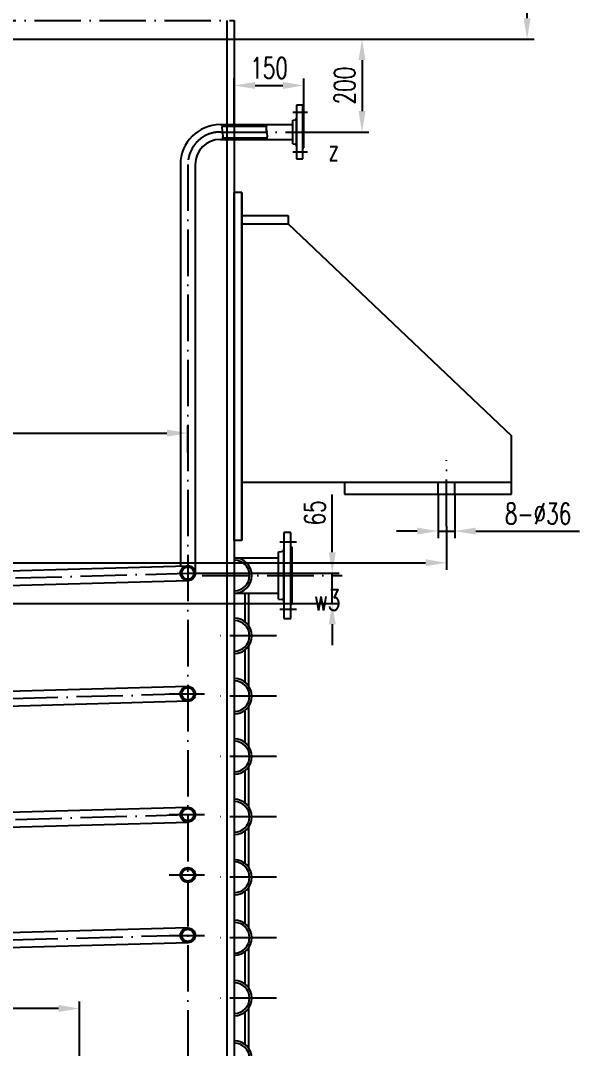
# Model space of a CAD drawing. Header units: millimetres. Extents: x 77471 to 131840, y -11230 to 75240.
# Drawn here: x 81773 to 82977, y 5 to 2218 of the extents above; entities that cross this region are included whole.
import ezdxf
from ezdxf.enums import TextEntityAlignment as Align

# ---------------------------------------------------------------- set-up
doc = ezdxf.new("R2010")
doc.units = ezdxf.units.MM
doc.header["$LTSCALE"] = 10
doc.header["$MEASUREMENT"] = 0
doc.linetypes.add('DASHDOT-S', pattern=[14, 10, -2, 0, -2])
for name, color, linetype in [('cdr_dim', 7, 'Continuous'), ('cdr_dwg1', 4, 'Continuous'), ('cdr_dwg3', 1, 'DASHDOT-S'), ('cdr_text', 7, 'Continuous')]:
    doc.layers.add(name, color=color, linetype=linetype)
doc.styles.add('HZ', font='ROMANS.shx', dxfattribs={"width": 0.7, "height": 45, "bigfont": 'HZ.shx'})
doc.styles.get("Standard").update_dxf_attribs({"font": 'ROMANS.shx', "width": 0.7, "height": 30, "bigfont": 'HZ.shx'})
doc.dimstyles.new('ISO-25', dxfattribs={"dimtxt": 2.5, "dimasz": 2.5, "dimexe": 1.25, "dimexo": 0.625, "dimtad": 1, "dimtxsty": 'Standard', "dimcen": 2.5, "dimadec": 0, "dimazin": 0, "dimtfac": 1, "dimtmove": 0, "dimatfit": 3, "dimfxl": 0, "dimarcsym": 0})

# ---------------------------------------------------------------- blocks, each defined once
blk = doc.blocks.new('*D1080')
at = {"layer": 'cdr_dim', "color": 0, "linetype": 'Continuous', "lineweight": -2}
for p, q in [((81855, 90.7), (80513.6, 90.7)), ((81900, -191), (81900, 105.7))]:
    blk.add_line(p, q, dxfattribs=at)
at = {"layer": 'cdr_dim', "color": 0, "linetype": 'Continuous'}
blk.add_solid([(81855, 98.2), (81855, 83.2), (81900, 90.7)], dxfattribs=at)
at = {"layer": 'Defpoints', "color": 0, "linetype": 'Continuous'}
for p in [(80481.4, 230.6), (80481.4, 90.7), (81900, -191)]:
    blk.add_point(p, dxfattribs=at)
at = {"layer": 'cdr_dim', "color": 0, "linetype": 'Continuous', "insert": (80598.4, 128.2), "char_height": 45, "attachment_point": 5, "style": 'HZ'}
blk.add_mtext('%%c1865', dxfattribs=at)
blk = doc.blocks.new('*D1009')
at = {"layer": 'cdr_dim', "color": 0, "linetype": 'Continuous', "lineweight": -2}
for p, q in [((79244.2, 1129.6), (79244.2, 1035.5)), ((82690.8, 1129.6), (82690.8, 1035.5)), ((79289.2, 1050.5), (82645.8, 1050.5))]:
    blk.add_line(p, q, dxfattribs=at)
at = {"layer": 'cdr_dim', "color": 0, "linetype": 'Continuous'}
for points in [[(79289.2, 1058), (79289.2, 1043), (79244.2, 1050.5)], [(82645.8, 1058), (82645.8, 1043), (82690.8, 1050.5)]]:
    blk.add_solid(points, dxfattribs=at)
at = {"layer": 'Defpoints', "color": 0, "linetype": 'Continuous'}
for p in [(79244.2, 1129.6), (82690.8, 1129.6), (82690.8, 1050.5)]:
    blk.add_point(p, dxfattribs=at)
at = {"layer": 'cdr_dim', "color": 0, "linetype": 'Continuous', "insert": (80560.7, 1088), "char_height": 45, "attachment_point": 5, "style": 'HZ'}
blk.add_mtext('%%c3453', dxfattribs=at)
blk = doc.blocks.new('*D1024')
at = {"layer": 'cdr_dim', "color": 0, "linetype": 'Continuous', "lineweight": -2}
for p, q in [((82507.3, 2909.5), (82879.5, 2909.5)), ((82864.5, 2223.1), (82864.5, 2864.5)), ((82233.5, 2178.1), (82879.5, 2178.1))]:
    blk.add_line(p, q, dxfattribs=at)
at = {"layer": 'cdr_dim', "color": 0, "linetype": 'Continuous'}
for points in [[(82857, 2864.5), (82872, 2864.5), (82864.5, 2909.5)], [(82857, 2223.1), (82872, 2223.1), (82864.5, 2178.1)]]:
    blk.add_solid(points, dxfattribs=at)
at = {"layer": 'Defpoints', "color": 0, "linetype": 'Continuous'}
for p in [(82507.3, 2909.5), (82864.5, 2909.5), (82233.5, 2178.1)]:
    blk.add_point(p, dxfattribs=at)
at = {"layer": 'cdr_dim', "color": 0, "linetype": 'Continuous', "insert": (82827, 2543.8), "char_height": 45, "attachment_point": 5, "rotation": 90, "style": 'HZ'}
blk.add_mtext('731', dxfattribs=at)
blk = doc.blocks.new('*D1034')
at = {"layer": 'cdr_dim', "color": 0, "linetype": 'Continuous', "lineweight": -2}
for p, q in [((82672.8, 1198.1), (82672.8, 1103.7)), ((82708.8, 1198.1), (82708.8, 1103.7)), ((82627.8, 1118.7), (82582.8, 1118.7)), ((82672.8, 1118.7), (82708.8, 1118.7)), ((82753.8, 1118.7), (82977.3, 1118.7))]:
    blk.add_line(p, q, dxfattribs=at)
at = {"layer": 'cdr_dim', "color": 0, "linetype": 'Continuous'}
for points in [[(82627.8, 1126.2), (82627.8, 1111.2), (82672.8, 1118.7)], [(82753.8, 1126.2), (82753.8, 1111.2), (82708.8, 1118.7)]]:
    blk.add_solid(points, dxfattribs=at)
at = {"layer": 'Defpoints', "color": 0, "linetype": 'Continuous'}
for p in [(82672.8, 1198.1), (82708.8, 1198.1), (82708.8, 1118.7)]:
    blk.add_point(p, dxfattribs=at)
at = {"layer": 'cdr_dim', "color": 0, "linetype": 'Continuous', "insert": (82888.1, 1156.2), "char_height": 45, "attachment_point": 5, "style": 'HZ'}
blk.add_mtext('8-%%c36', dxfattribs=at)
blk = doc.blocks.new('*D1097')
at = {"layer": 'cdr_dim', "color": 0, "linetype": 'Continuous', "lineweight": -2}
for p, q in [((82444.6, 1073.1), (82444.6, 1197.6)), ((82133.5, 1028.1), (82459.6, 1028.1)), ((82444.6, 963.1), (82444.6, 1028.1)), ((79801.5, 963.1), (82459.6, 963.1)), ((82444.6, 918.1), (82444.6, 873.1))]:
    blk.add_line(p, q, dxfattribs=at)
at = {"layer": 'cdr_dim', "color": 0, "linetype": 'Continuous'}
for points in [[(82437.1, 1073.1), (82452.1, 1073.1), (82444.6, 1028.1)], [(82437.1, 918.1), (82452.1, 918.1), (82444.6, 963.1)]]:
    blk.add_solid(points, dxfattribs=at)
at = {"layer": 'Defpoints', "color": 0, "linetype": 'Continuous'}
for p in [(82133.5, 1028.1), (82444.6, 1028.1), (79801.5, 963.1)]:
    blk.add_point(p, dxfattribs=at)
at = {"layer": 'cdr_dim', "color": 0, "linetype": 'Continuous', "insert": (82407.1, 1157.9), "char_height": 45, "attachment_point": 5, "rotation": 90, "style": 'HZ'}
blk.add_mtext('65', dxfattribs=at)
blk = doc.blocks.new('*D1098')
at = {"layer": 'cdr_dim', "color": 0, "linetype": 'Continuous', "lineweight": -2}
for p, q in [((82233.5, 2178.1), (82523.8, 2178.1)), ((82508.8, 2133.1), (82508.8, 2023.1)), ((82413.8, 1978.1), (82523.8, 1978.1))]:
    blk.add_line(p, q, dxfattribs=at)
at = {"layer": 'cdr_dim', "color": 0, "linetype": 'Continuous'}
for points in [[(82501.3, 2133.1), (82516.3, 2133.1), (82508.8, 2178.1)], [(82501.3, 2023.1), (82516.3, 2023.1), (82508.8, 1978.1)]]:
    blk.add_solid(points, dxfattribs=at)
at = {"layer": 'Defpoints', "color": 0, "linetype": 'Continuous'}
for p in [(82233.5, 2178.1), (82413.8, 1978.1), (82508.8, 1978.1)]:
    blk.add_point(p, dxfattribs=at)
at = {"layer": 'cdr_dim', "color": 0, "linetype": 'Continuous', "insert": (82471.3, 2078.1), "char_height": 45, "attachment_point": 5, "rotation": 90, "style": 'HZ'}
blk.add_mtext('200', dxfattribs=at)
blk = doc.blocks.new('*D1093')
at = {"layer": 'cdr_dim', "color": 0, "linetype": 'Continuous', "lineweight": -2}
for p, q in [((79801.5, 1003), (79801.5, 1344.7)), ((79846.5, 1329.7), (82088.5, 1329.7)), ((82133.5, 1288.1), (82133.5, 1344.7))]:
    blk.add_line(p, q, dxfattribs=at)
at = {"layer": 'cdr_dim', "color": 0, "linetype": 'Continuous'}
for points in [[(79846.5, 1337.2), (79846.5, 1322.2), (79801.5, 1329.7)], [(82088.5, 1337.2), (82088.5, 1322.2), (82133.5, 1329.7)]]:
    blk.add_solid(points, dxfattribs=at)
at = {"layer": 'Defpoints', "color": 0, "linetype": 'Continuous'}
for p in [(82133.5, 1329.7), (82133.5, 1288.1), (79801.5, 1003)]:
    blk.add_point(p, dxfattribs=at)
at = {"layer": 'cdr_dim', "color": 0, "linetype": 'Continuous', "insert": (80967.5, 1367.2), "char_height": 45, "attachment_point": 5, "style": 'HZ'}
blk.add_mtext('%%c2332', dxfattribs=at)
blk = doc.blocks.new('*D1095')
at = {"layer": 'cdr_dim', "color": 0, "linetype": 'Continuous', "lineweight": -2}
for p, q in [((82233.5, 1994.1), (82233.5, 2093.3)), ((82383.5, 1978.1), (82383.5, 2093.3)), ((82278.5, 2078.3), (82338.5, 2078.3))]:
    blk.add_line(p, q, dxfattribs=at)
at = {"layer": 'cdr_dim', "color": 0, "linetype": 'Continuous'}
for points in [[(82278.5, 2085.8), (82278.5, 2070.8), (82233.5, 2078.3)], [(82338.5, 2085.8), (82338.5, 2070.8), (82383.5, 2078.3)]]:
    blk.add_solid(points, dxfattribs=at)
at = {"layer": 'Defpoints', "color": 0, "linetype": 'Continuous'}
for p in [(82383.5, 2078.3), (82233.5, 1994.1), (82383.5, 1978.1)]:
    blk.add_point(p, dxfattribs=at)
at = {"layer": 'cdr_dim', "color": 0, "linetype": 'Continuous', "insert": (82308.5, 2115.8), "char_height": 45, "attachment_point": 5, "style": 'HZ'}
blk.add_mtext('150', dxfattribs=at)

msp = doc.modelspace()

# ---------------------------------------------------------------- linework, layer by layer
at = {"layer": 'cdr_dwg1', "linetype": 'Continuous'}
for p, q in [((82217.4925, 2218.1134), (82217.4925, 2178.1134)), ((82233.4925, 2218.1134), (82233.4925, 2178.1134)), ((79945.9925, 2178.1134), (82233.4925, 2178.1134)), ((82217.4925, 2178.1134), (82217.4925, 1994.1134)), ((82233.4925, 2178.1134), (82233.4925, 1994.1134)), ((82367.4925, 2035.6134), (82367.4925, 1920.6134)), ((82381.4925, 2035.6134), (82367.4925, 2035.6134)), ((82367.4925, 2035.6134), (82367.4925, 1920.6134)), ((82367.4925, 2035.6134), (82367.4925, 1920.6134)), ((82381.4925, 2035.6134), (82367.4925, 2035.6134)), ((82367.4925, 2035.6134), (82367.4925, 1920.6134)), ((82381.4925, 1920.6134), (82381.4925, 2035.6134)), ((82381.4925, 1920.6134), (82381.4925, 2035.6134)), ((82381.4925, 1920.6134), (82381.4925, 2035.6134)), ((82381.4925, 1920.6134), (82381.4925, 2035.6134)), ((82203.4925, 1994.1134), (82359.4925, 1994.1134)), ((82203.4925, 1994.1134), (82359.4925, 1994.1134)), ((82217.4925, 1994.1134), (82217.4925, -389.3866)), ((82233.4925, 1994.1134), (82233.4925, -389.3866)), ((82359.4925, 2003.2726), (82367.4925, 2004.1134)), ((82359.4925, 2003.2726), (82367.4925, 2004.1134)), ((82359.4925, 1952.9543), (82359.4925, 2003.2726)), ((82359.4925, 1952.9543), (82359.4925, 2003.2726)), ((82359.4925, 1952.9543), (82359.4925, 2003.2726)), ((82359.4925, 1952.9543), (82359.4925, 2003.2726)), ((82359.4925, 1962.1134), (82359.4925, 1994.1134)), ((82359.4925, 1962.1134), (82359.4925, 1994.1134)), ((82359.4925, 1962.1134), (82359.4925, 1994.1134)), ((82359.4925, 1962.1134), (82359.4925, 1994.1134)), ((82367.4925, 1952.1134), (82367.4925, 2004.1134)), ((82367.4925, 1952.1134), (82367.4925, 2004.1134)), ((82367.4925, 1952.1134), (82367.4925, 2004.1134)), ((82367.4925, 1952.1134), (82367.4925, 2004.1134)), ((82383.4925, 2012.1134), (82381.4925, 2012.1134)), ((82383.4925, 2012.1134), (82381.4925, 2012.1134)), ((82383.4925, 1944.1134), (82383.4925, 2012.1134)), ((82383.4925, 1944.1134), (82383.4925, 2012.1134)), ((82383.4925, 1944.1134), (82383.4925, 2012.1134)), ((82383.4925, 1944.1134), (82383.4925, 2012.1134)), ((82207.2977, 1990.6134), (82303.4925, 1990.6134)), ((82207.2977, 1990.6134), (82303.4925, 1990.6134)), ((82203.4925, 1962.1134), (82359.4925, 1962.1134)), ((82203.4925, 1962.1134), (82359.4925, 1962.1134)), ((82203.4925, 1962.1134), (82359.4925, 1962.1134)), ((82203.4925, 1962.1134), (82359.4925, 1962.1134)), ((82209.0647, 1965.6134), (82303.4925, 1965.6134)), ((82209.0647, 1965.6134), (82303.4925, 1965.6134)), ((82209.0647, 1965.6134), (82303.4925, 1965.6134)), ((82209.0647, 1965.6134), (82303.4925, 1965.6134)), ((82359.4925, 1952.9543), (82367.4925, 1952.1134)), ((82359.4925, 1952.9543), (82367.4925, 1952.1134)), ((82359.4925, 1952.9543), (82367.4925, 1952.1134)), ((82359.4925, 1952.9543), (82367.4925, 1952.1134)), ((82381.4925, 1944.1134), (82383.4925, 1944.1134)), ((82381.4925, 1944.1134), (82383.4925, 1944.1134)), ((82381.4925, 1944.1134), (82383.4925, 1944.1134)), ((82381.4925, 1944.1134), (82383.4925, 1944.1134)), ((82117.4925, 1908.1134), (82117.4925, 1043.6737)), ((82117.4925, 1908.1134), (82117.4925, 1043.6737)), ((82149.4925, 1908.1134), (82149.4925, 1028.1134)), ((82149.4925, 1908.1134), (82149.4925, 1028.1134)), ((82367.4925, 1920.6134), (82381.4925, 1920.6134)), ((82367.4925, 1920.6134), (82381.4925, 1920.6134)), ((82367.4925, 1920.6134), (82381.4925, 1920.6134)), ((82367.4925, 1920.6134), (82381.4925, 1920.6134)), ((82249.4925, 1848.1134), (82233.4925, 1848.1134)), ((82233.4925, 1098.1134), (82233.4925, 1848.1134)), ((82249.4925, 1848.1134), (82249.4925, 1098.1134)), ((82249.4925, 1098.1134), (82249.4925, 1848.1134)), ((82249.4925, 1798.1134), (82349.4925, 1798.1134)), ((82349.4925, 1798.1134), (82349.4925, 1780.1134)), ((82249.4925, 1780.1134), (82349.4925, 1780.1134)), ((82349.4925, 1780.1134), (82830.8214, 1324.1134)), ((82830.8214, 1198.1134), (82830.8214, 1324.1134)), ((82249.4925, 1224.1134), (82830.8214, 1224.1134)), ((82470.8214, 1224.1134), (82470.8214, 1198.1134)), ((82672.8214, 1198.1134), (82672.8214, 1224.1134)), ((82708.8214, 1198.1134), (82708.8214, 1224.1134)), ((82470.8214, 1198.1134), (82830.8214, 1198.1134)), ((82340.4925, 1115.6134), (82340.4925, 930.6134)), ((82355.4925, 1115.6134), (82340.4925, 1115.6134)), ((82355.4925, 930.6134), (82355.4925, 1115.6134)), ((82249.4925, 1098.1134), (82233.4925, 1098.1134)), ((82328.4925, 1073.8522), (82340.4925, 1075.1134)), ((82328.4925, 972.3747), (82328.4925, 1073.8522)), ((82340.4925, 971.1134), (82340.4925, 1075.1134)), ((82358.4925, 1084.1134), (82355.4925, 1084.1134)), ((82358.4925, 962.1134), (82358.4925, 1084.1134)), ((79867.4925, 980.9593), (82133.0467, 1044.1072)), ((82233.4925, 1061.1134), (82328.4925, 1061.1134)), ((82328.4925, 985.1134), (82328.4925, 1061.1134)), ((79867.4925, 948.9468), (82133.9383, 1012.1196)), ((82233.4925, 985.1134), (82328.4925, 985.1134)), ((82256.4925, 985.1134), (82256.4925, 923.3624)), ((82264.4925, 985.1134), (82264.4925, 915.0907)), ((82328.4925, 972.3747), (82340.4925, 971.1134)), ((82355.4925, 962.1134), (82358.4925, 962.1134)), ((82340.4925, 930.6134), (82355.4925, 930.6134)), ((82264.4925, 871.1362), (82264.4925, 785.0907)), ((82256.4925, 862.8645), (82256.4925, 793.3624)), ((82133.0467, 784.1072), (79867.4925, 720.9593)), ((82133.9383, 752.1196), (79867.4925, 688.9468)), ((82256.4925, 732.8645), (82256.4925, 663.3624)), ((82264.4925, 741.1362), (82264.4925, 655.0907)), ((82256.4925, 602.8645), (82256.4925, 533.3624)), ((82264.4925, 611.1362), (82264.4925, 525.0907)), ((79867.4925, 460.9593), (82133.0467, 524.1072)), ((79867.4925, 428.9468), (82133.9383, 492.1196)), ((82256.4925, 472.8645), (82256.4925, 403.3624)), ((82264.4925, 481.1362), (82264.4925, 395.0907)), ((82256.4925, 342.8645), (82256.4925, 273.3624)), ((82264.4925, 351.1362), (82264.4925, 265.0907)), ((82133.0467, 264.1072), (79867.4925, 200.9593)), ((82133.9383, 232.1196), (79867.4925, 168.9468)), ((82256.4925, 212.8645), (82256.4925, 143.3624)), ((82264.4925, 221.1362), (82264.4925, 135.0907)), ((82264.4925, 91.1362), (82264.4925, 5.0907)), ((82256.4925, 82.8645), (82256.4925, 13.3624))]:
    msp.add_line(p, q, dxfattribs=at)
for centre, radius in [((82133.4925, 1028.1134), 16), ((82133.4925, 1028.1134), 13), ((82133.4925, 768.1134), 16), ((82133.4925, 768.1134), 13), ((82133.4925, 508.1134), 16), ((82133.4925, 508.1134), 13), ((82133.4925, 378.1134), 16), ((82133.4925, 378.1134), 13), ((82133.4925, 248.1134), 16), ((82133.4925, 248.1134), 13)]:
    msp.add_circle(centre, radius, dxfattribs=at)
for centre, radius, start, end in [((82203.4925, 1908.1134), 86, 90, 180), ((82203.4925, 1908.1134), 86, 90, 180), ((82363.4925, 2007.715), 4, 276, 0), ((82363.4925, 2007.715), 4, 276, 0), ((82203.4925, 1908.1134), 54, 90, 180), ((82203.4925, 1908.1134), 54, 90, 180), ((82363.4925, 1948.5118), 4, 0, 84), ((82363.4925, 1948.5118), 4, 0, 84), ((82363.4925, 1948.5118), 4, 0, 84), ((82363.4925, 1948.5118), 4, 0, 84), ((82334.4925, 1080.5159), 6, 276, 0), ((82233.4925, 1023.1134), 38, 270, 90), ((82233.4925, 1023.1134), 33, 270, 90), ((82334.4925, 965.711), 6, 0, 84), ((82233.4925, 893.1134), 38, 270, 90), ((82233.4925, 893.1134), 33, 270, 90), ((82233.4925, 763.1134), 38, 270, 90), ((82233.4925, 763.1134), 33, 270, 90), ((82233.4925, 633.1134), 38, 270, 90), ((82233.4925, 633.1134), 33, 270, 90), ((82233.4925, 503.1134), 38, 270, 90), ((82233.4925, 503.1134), 33, 270, 90), ((82233.4925, 373.1134), 38, 270, 90), ((82233.4925, 373.1134), 33, 270, 90), ((82233.4925, 243.1134), 38, 270, 90), ((82233.4925, 243.1134), 33, 270, 90), ((82233.4925, 113.1134), 38, 270, 90), ((82233.4925, 113.1134), 33, 270, 90), ((82233.4925, -16.8866), 38, 270, 90), ((82233.4925, -16.8866), 33, 270, 90)]:
    msp.add_arc(centre, radius, start, end, dxfattribs=at)
at = {"layer": 'cdr_dwg3', "linetype": 'DASHDOT-S'}
for p, q in [((79701.4925, 2218.1134), (82233.4925, 2218.1134)), ((82359.4925, 2020.6134), (82391.4925, 2020.6134)), ((82359.4925, 2020.6134), (82391.4925, 2020.6134)), ((82203.4925, 1978.1134), (82413.8289, 1978.1134)), ((82203.4925, 1978.1134), (82413.8289, 1978.1134)), ((82203.4925, 1978.1134), (82413.8289, 1978.1134)), ((82203.4925, 1978.1134), (82413.8289, 1978.1134)), ((82359.4925, 1935.6134), (82391.4925, 1935.6134)), ((82359.4925, 1935.6134), (82391.4925, 1935.6134)), ((82359.4925, 1935.6134), (82391.4925, 1935.6134)), ((82359.4925, 1935.6134), (82391.4925, 1935.6134)), ((82133.4925, 1908.1134), (82133.4925, -427.0004)), ((82133.4925, 1908.1134), (82133.4925, -427.0004)), ((82690.8214, 1129.5938), (82690.8214, 1271.6936)), ((82331.4925, 1095.6134), (82367.4925, 1095.6134)), ((79801.4925, 963.1134), (82133.4925, 1028.1134)), ((82164.5354, 1023.1134), (82465.8934, 1023.1134)), ((82331.4925, 950.6134), (82367.4925, 950.6134)), ((82324.2017, 893.1134), (82198.7617, 893.1134)), ((82133.4925, 768.1134), (79801.4925, 703.1134)), ((82093.4343, 768.1134), (82169.6261, 768.1134)), ((82324.2017, 763.1134), (82198.7617, 763.1134)), ((82324.2017, 633.1134), (82198.7617, 633.1134)), ((79801.4925, 443.1134), (82133.4925, 508.1134)), ((82093.4343, 508.1134), (82169.6261, 508.1134)), ((82324.2017, 503.1134), (82198.7617, 503.1134)), ((82093.4343, 378.1134), (82169.6261, 378.1134)), ((82324.2017, 373.1134), (82198.7617, 373.1134)), ((82133.4925, 248.1134), (79801.4925, 183.1134)), ((82093.4343, 248.1134), (82169.6261, 248.1134)), ((82324.2017, 243.1134), (82198.7617, 243.1134)), ((82324.2017, 113.1134), (82198.7617, 113.1134))]:
    msp.add_line(p, q, dxfattribs=at)
msp.add_arc((82203.4925, 1908.1134), 70, 90, 180, dxfattribs=at)
msp.add_arc((82203.4925, 1908.1134), 70, 90, 180, dxfattribs=at)
at = {"layer": 'cdr_text', "linetype": 'Continuous'}
for centre, start, end in [((82232.4991, 1986.1134), 161.7900431, 198.2099569), ((82232.4991, 1986.1134), 161.7900431, 198.2099569), ((82327.8104, 1986.1134), 161.7900431, 198.2099569), ((82327.8104, 1986.1134), 161.7900431, 198.2099569), ((82327.8104, 1986.1134), 161.7900431, 198.2099569), ((82327.8104, 1986.1134), 161.7900431, 198.2099569), ((82183.8633, 1970.1134), 341.7900431, 18.2099569), ((82183.8633, 1970.1134), 341.7900431, 18.2099569), ((82279.1746, 1970.1134), 341.7900431, 18.2099569), ((82279.1746, 1970.1134), 341.7900431, 18.2099569), ((82279.1746, 1970.1134), 341.7900431, 18.2099569), ((82279.1746, 1970.1134), 341.7900431, 18.2099569)]:
    msp.add_arc(centre, 25.6, start, end, dxfattribs=at)

# ---------------------------------------------------------------- texts
at = {"layer": 'cdr_dim', "linetype": 'Continuous', "style": 'HZ', "width": 0.7}
msp.add_text('w3', height=45, dxfattribs=at).set_placement((82433.7481, 947.996), align=Align.CENTER)
at = {"layer": 'cdr_text', "linetype": 'Continuous', "style": 'HZ', "width": 0.7}
msp.add_text('z', height=45, dxfattribs=at).set_placement((82447.5233, 1916.9251), align=Align.CENTER)

# ---------------------------------------------------------------- dimensions: what is measured, and where the dimension line sits
at = {"layer": 'cdr_dim', "linetype": 'Continuous'}
for base, p1, p2, override, picture, middle in [((82864.5285, 2909.4767), (82233.4925, 2178.1134), (82507.338, 2909.4767), {"dimscale": 15, "dimtxt": 30, "dimasz": 3, "dimexe": 1, "dimexo": 0, "dimgap": 1, "dimrnd": 1, "dimtxsty": 'HZ', "dimatfit": 1, "dimtvp": 0.1}, '*D1024', (82827.0285, 2543.7951)), ((82508.7883, 1978.1134), (82233.4925, 2178.1134), (82413.8289, 1978.1134), {"dimscale": 15, "dimtxt": 30, "dimasz": 3, "dimexe": 1, "dimexo": 0, "dimgap": 1, "dimdec": 3, "dimrnd": 1, "dimtxsty": 'HZ', "dimtdec": 3, "dimatfit": 1, "dimtvp": 0.1}, '*D1098', (82471.2883, 2078.1134)), ((82444.6366, 1028.1134), (79801.4925, 963.1134), (82133.4925, 1028.1134), {"dimscale": 15, "dimtxt": 30, "dimasz": 3, "dimexe": 1, "dimexo": 0, "dimgap": 1, "dimdec": 3, "dimrnd": 1, "dimtxsty": 'HZ', "dimtdec": 3, "dimatfit": 1, "dimtvp": 0.1}, '*D1097', (82407.1366, 1157.8634))]:
    dim = msp.add_linear_dim(base=base, p1=p1, p2=p2, angle=90, dimstyle='ISO-25', override=override, dxfattribs=at)
    dim.commit()
    dim.dimension.update_dxf_attribs({"geometry": picture, "text_midpoint": middle})
dim = msp.add_linear_dim(base=(82383.4925, 2078.3152), p1=(82233.4925, 1994.1134), p2=(82383.4925, 1978.1134), dimstyle='ISO-25', override={"dimscale": 15, "dimtxt": 30, "dimasz": 3, "dimexe": 1, "dimexo": 0, "dimgap": 1, "dimdec": 3, "dimrnd": 1, "dimtxsty": 'HZ', "dimtdec": 3, "dimatfit": 1, "dimtvp": 0.1}, dxfattribs=at)
dim.commit()
dim.dimension.update_dxf_attribs({"geometry": '*D1095', "text_midpoint": (82308.4925, 2115.8152)})
for base, p1, p2, text, picture, middle in [((82133.4925, 1329.7436), (79801.4925, 1002.9792), (82133.4925, 1288.1134), '%%c<>', '*D1093', (80967.4925, 1367.2436)), ((82708.8214, 1118.7323), (82672.8214, 1198.1134), (82708.8214, 1198.1134), '8-%%c<>', '*D1034', (82888.0714, 1156.2323))]:
    dim = msp.add_linear_dim(base=base, p1=p1, p2=p2, text=text, dimstyle='ISO-25', override={"dimscale": 15, "dimtxt": 30, "dimasz": 3, "dimexe": 1, "dimexo": 0, "dimgap": 1, "dimdec": 3, "dimrnd": 1, "dimtxsty": 'HZ', "dimtdec": 3, "dimatfit": 1, "dimtvp": 0.1}, dxfattribs=at)
    dim.commit()
    dim.dimension.update_dxf_attribs({"geometry": picture, "text_midpoint": middle})
for base, p1, p2, text, override, picture, middle in [((82690.8214, 1050.5282), (79244.1636, 1129.5938), (82690.8214, 1129.5938), '%%c3453', {"dimscale": 15, "dimtxt": 30, "dimasz": 3, "dimexe": 1, "dimexo": 0, "dimgap": 1, "dimrnd": 1, "dimtxsty": 'HZ', "dimatfit": 1, "dimtvp": 0.1}, '*D1009', (80560.684, 1050.5282)), ((80481.3902, 90.6617), (81899.9925, -190.9965), (80481.3902, 230.6344), '%%c1865', {"dimscale": 15, "dimtxt": 30, "dimasz": 3, "dimexe": 1, "dimexo": 0, "dimgap": 1, "dimrnd": 1, "dimtxsty": 'HZ', "dimse2": 1, "dimsd1": 0, "dimsd2": 1, "dimatfit": 1, "dimtvp": 0.1}, '*D1080', (80598.3544, 90.6617))]:
    dim = msp.add_linear_dim(base=base, p1=p1, p2=p2, text=text, dimstyle='ISO-25', override=override, dxfattribs=at)
    dim.commit()
    dim.dimension.update_dxf_attribs({"geometry": picture, "text_midpoint": middle, "dimtype": 160})

doc.saveas('drawing.dxf')
